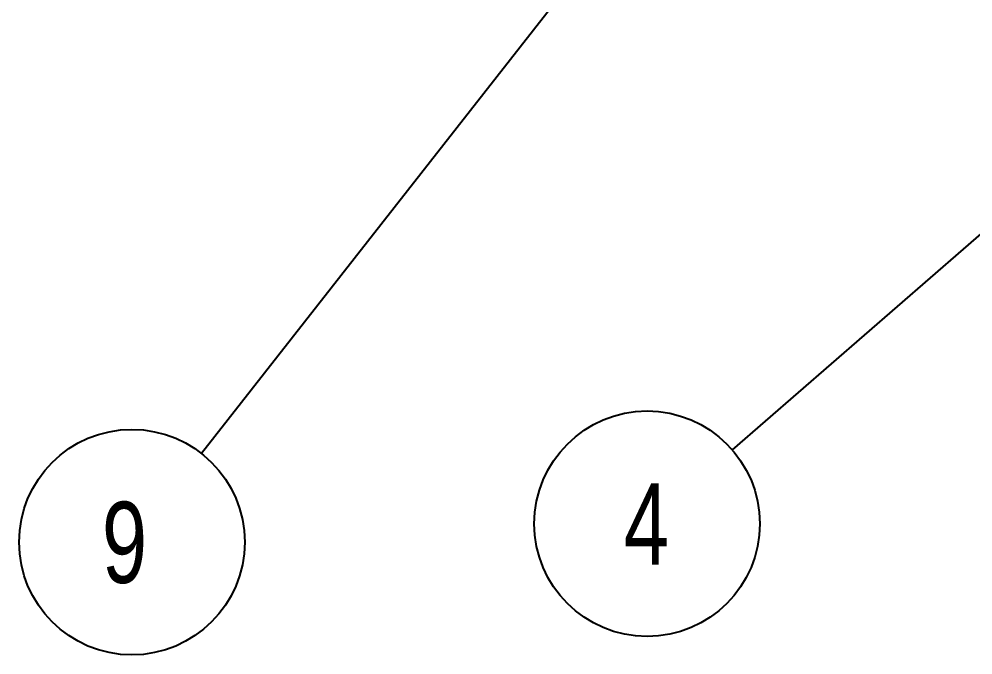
# Model space of a CAD drawing. Extents: x 0 to 8400, y -1608 to 5940.
# Drawn here: x 2858 to 3480, y 3161 to 3576 of the extents above; entities that cross this region are included whole.
import ezdxf

# ---------------------------------------------------------------- set-up
doc = ezdxf.new("R2010")
doc.units = 0
doc.header["$LTSCALE"] = 20
doc.layers.add('FORMATO', color=7, linetype='CONTINUOUS')
doc.styles.add('SLDTEXTSTYLE1', font='TXT', dxfattribs={"width": 0.75})
doc.dimstyles.new('SLDDIMSTYLE0', dxfattribs={"dimtxt": 0.18, "dimasz": 60, "dimexe": 0, "dimexo": 0.0625, "dimgap": 0, "dimtad": 0, "dimtih": 1, "dimtoh": 1, "dimdec": 0, "dimrnd": 1e-09, "dimzin": 0, "dimdsep": 46, "dimtxsty": 'Standard', "dimsah": 1, "dimcen": 0.09, "dimadec": 0, "dimazin": 0, "dimtfac": 60, "dimtdec": 0, "dimtofl": 0, "dimtmove": 0, "dimatfit": 3, "dimfxl": 1, "dimtolj": 1, "dimtzin": 0, "dimarcsym": 0})

# ---------------------------------------------------------------- blocks, each defined once
blk = doc.blocks.new('SW_NOTE_0_8')
at = {"layer": 'FORMATO', "color": 0}
blk.add_circle((-45.4, -57.9), 73.58, dxfattribs=at)
at = {"layer": 'FORMATO', "color": 0, "insert": (-64.95, -31.59), "char_height": 52.92, "attachment_point": 1, "style": 'SLDTEXTSTYLE1'}
blk.add_mtext('9', dxfattribs=at)
blk = doc.blocks.new('SW_NOTE_0_17')
at = {"layer": 'FORMATO', "color": 0}
blk.add_circle((-55.54, -48.27), 73.58, dxfattribs=at)
at = {"layer": 'FORMATO', "color": 0, "insert": (-56.07, -21.96), "char_height": 52.92, "attachment_point": 2, "style": 'SLDTEXTSTYLE1'}
blk.add_mtext('4', dxfattribs=at)

msp = doc.modelspace()

# ---------------------------------------------------------------- block references
at = {"layer": 'FORMATO', "color": 7}
msp.add_blockref('SW_NOTE_0_17', (3323.24, 3294.52), dxfattribs=at)
at = {"layer": 'FORMATO'}
msp.add_blockref('SW_NOTE_0_8', (2976.98, 3292.15), dxfattribs=at)

# ---------------------------------------------------------------- leaders
msp.add_leader([(3615.15, 4106.02), (2976.98, 3292.15)], dimstyle='SLDDIMSTYLE0', dxfattribs=at)
at = {"layer": 'FORMATO', "color": 7}
msp.add_leader([(3954.71, 3843.36), (3323.24, 3294.52)], dimstyle='SLDDIMSTYLE0', dxfattribs=at)

doc.saveas('drawing.dxf')
